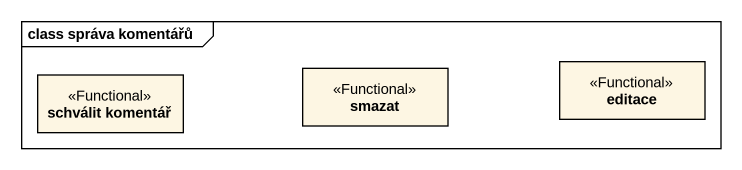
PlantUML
@startuml
mainframe class správa komentářů
hide circle
hide empty members
class "schválit komentář" as schválit_komentář <<Functional>>
class smazat <<Functional>>
class editace <<Functional>>
@enduml
